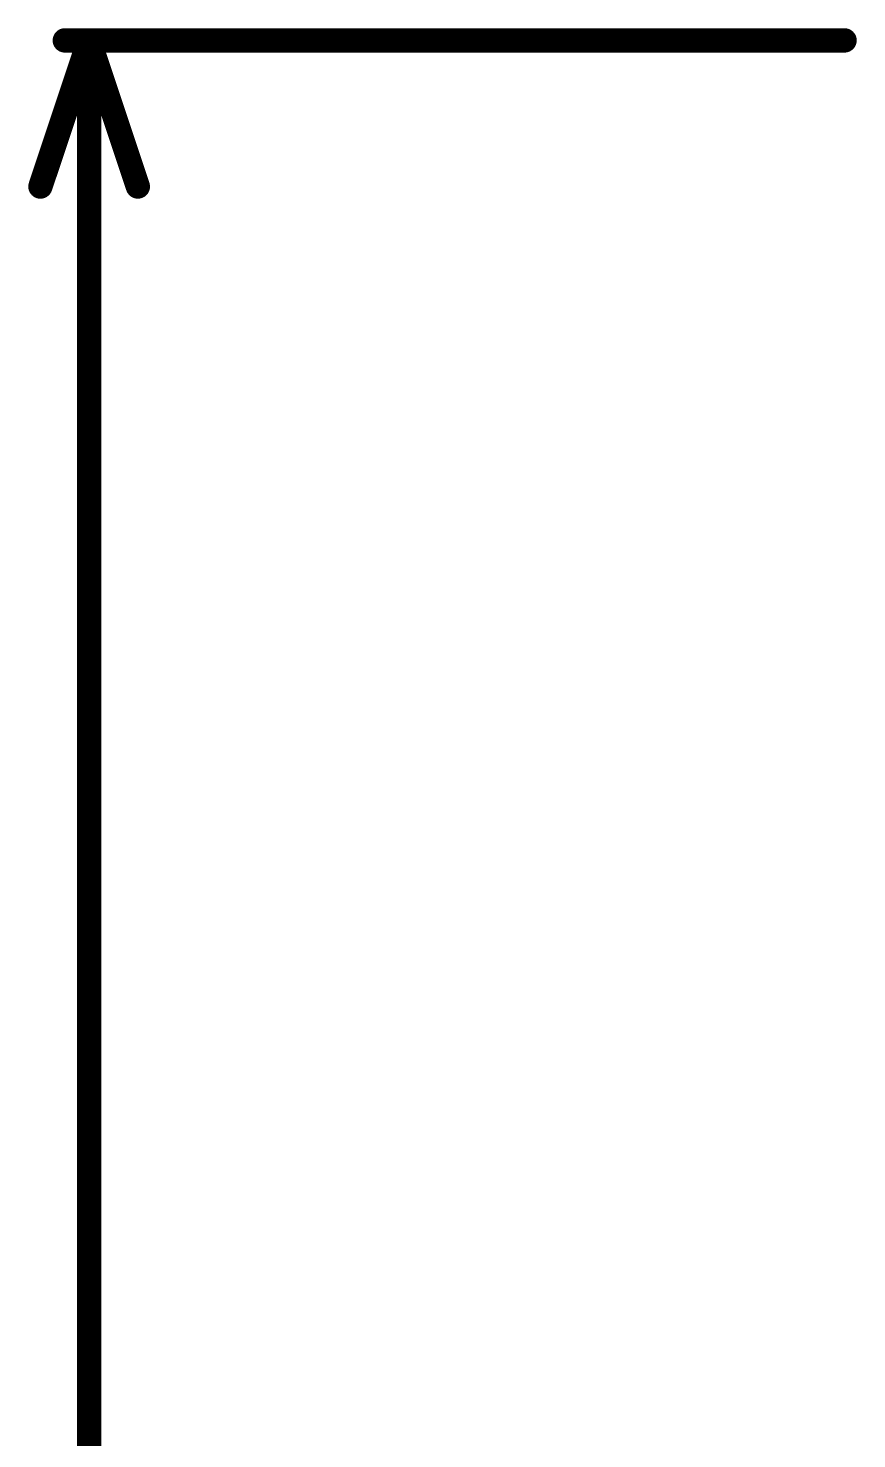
# Model space of a CAD drawing. Header units: inches. Extents: x -12 to 5355, y -7 to 5366.
# Drawn here: x -8.89 to -0.25, y 60.43 to 75.13 of the extents above; entities that cross this region are included whole.
import ezdxf

# ---------------------------------------------------------------- set-up
doc = ezdxf.new("R2010")
doc.units = ezdxf.units.IN
doc.layers.add('Dimensions', color=6, linetype='Continuous')

msp = doc.modelspace()

# ---------------------------------------------------------------- linework, layer by layer
at = {"layer": 'Dimensions'}
for points in [[(-8.763, 73.482, 0.254, 0.254, 0), (-8.255, 75.006, 0.254, 0.254, 0)], [(-8.509, 75.006, 0.254, 0.254, 0), (-0.381, 75.006, 0.254, 0.254, 0)], [(-8.255, 75.006, 0.254, 0.254, 0), (-7.747, 73.482, 0.254, 0.254, 0)], [(-8.255, 42.328, 0.254, 0.254, 0), (-8.255, 75.006, 0.254, 0.254, 0)]]:
    msp.add_lwpolyline(points, format="xyseb", dxfattribs=at)
for points in [[(-8.572, 75.006, 0.127, 0.127, 1), (-8.445, 75.006, 0.127, 0.127, 1)], [(-8.319, 75.006, 0.127, 0.127, 1), (-8.191, 75.006, 0.127, 0.127, 1)], [(-8.319, 75.006, 0.127, 0.127, 1), (-8.191, 75.006, 0.127, 0.127, 1)], [(-8.319, 75.006, 0.127, 0.127, 1), (-8.191, 75.006, 0.127, 0.127, 1)], [(-0.445, 75.006, 0.127, 0.127, 1), (-0.318, 75.006, 0.127, 0.127, 1)], [(-8.826, 73.482, 0.127, 0.127, 1), (-8.7, 73.482, 0.127, 0.127, 1)], [(-7.81, 73.482, 0.127, 0.127, 1), (-7.684, 73.482, 0.127, 0.127, 1)]]:
    msp.add_lwpolyline(points, format="xyseb", close=True, dxfattribs=at)

doc.saveas('drawing.dxf')
